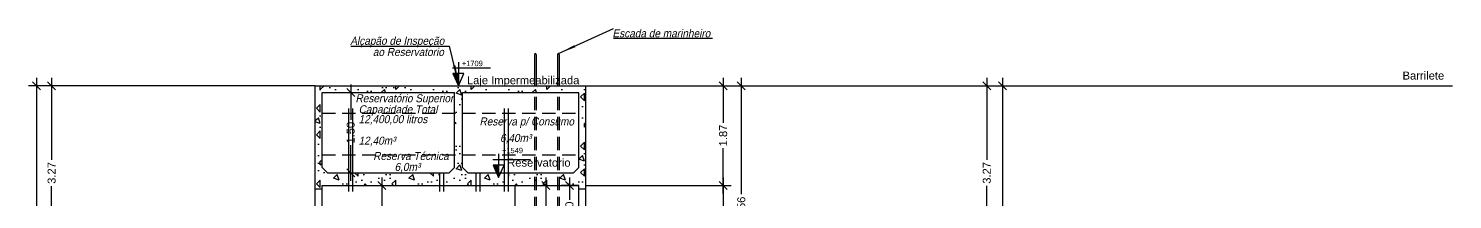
# Model space of a CAD drawing. Extents: x -120 to 1117, y 5 to 675.
# Drawn here: x 131.01 to 157.69, y 87.72 to 90.93 of the extents above; entities that cross this region are included whole.
import ezdxf
from ezdxf.enums import TextEntityAlignment as Align

# ---------------------------------------------------------------- set-up
doc = ezdxf.new("R2010")
doc.units = 0
doc.header["$MEASUREMENT"] = 0
doc.linetypes.add('HIDDEN', pattern=[0.375, 0.25, -0.125])
doc.layers.get('0').update_dxf_attribs({"linetype": 'CONTINUOUS'})
doc.layers.get('DEFPOINTS').update_dxf_attribs({"linetype": 'CONTINUOUS'})
for name, color, linetype in [('cota', 1, 'CONTINUOUS'), ('Cotas', 1, 'CONTINUOUS'), ('LINVISTA', 4, 'CONTINUOUS'), ('LYT', 7, 'CONTINUOUS'), ('nivel', 4, 'CONTINUOUS'), ('parede', 2, 'CONTINUOUS'), ('projecao', 4, 'HIDDEN'), ('texto', 7, 'CONTINUOUS')]:
    doc.layers.add(name, color=color, linetype=linetype)
doc.styles.add('HARQ', font='arial.ttf', dxfattribs={"width": 0.9, "oblique": 12})
doc.styles.add('PADRAO_TXT', font='arial.ttf')
doc.styles.get("Standard").update_dxf_attribs({"font": 'arial.ttf'})
doc.dimstyles.new('cotass', dxfattribs={"dimtxt": 0.15, "dimasz": 0.15, "dimexe": 0.15, "dimexo": 0, "dimgap": 0.05, "dimtad": 0, "dimzin": 4, "dimdsep": 46, "dimtxsty": 'Standard', "dimblk": 'OBLIQUE', "dimcen": 0, "dimdle": 0.15, "dimclrd": 256, "dimclrt": 4, "dimadec": 0, "dimazin": 1, "dimtfac": 1, "dimtix": 1, "dimtofl": 0, "dimtmove": 0, "dimatfit": 3, "dimldrblk": 'OPEN30', "dimfxl": 0, "dimtolj": 1, "dimtzin": 0, "dimlwd": -1, "dimarcsym": 0})

# ---------------------------------------------------------------- blocks, each defined once
blk = doc.blocks.new('_Oblique')
at = {"color": 0, "linetype": 'ByBlock', "lineweight": -2}
blk.add_line((-0.5, -0.5), (0.5, 0.5), dxfattribs=at)
blk = doc.blocks.new('*D554')
at = {"layer": 'cota', "color": 0, "lineweight": -2, "transparency": 16777216}
for p, q in [((136.511, 89.726), (137.197, 89.726)), ((136.641, 88.226), (137.197, 88.226))]:
    blk.add_line(p, q, dxfattribs=at)
at = {"layer": 'cota', "transparency": 16777216}
for p, q in [((137.047, 89.876), (137.047, 89.214)), ((137.047, 88.076), (137.047, 88.739))]:
    blk.add_line(p, q, dxfattribs=at)
at = {"layer": 'DEFPOINTS', "color": 0, "transparency": 16777216}
for p in [(136.511, 89.726), (136.641, 88.226), (137.047, 88.226)]:
    blk.add_point(p, dxfattribs=at)
at = {"layer": 'cota', "transparency": 16777216, "xscale": 0.15, "yscale": 0.15, "zscale": 0.15}
for p, rotation in [((137.047, 89.726), 90), ((137.047, 88.226), 270)]:
    blk.add_blockref('_Oblique', p, dxfattribs=dict(at, rotation=rotation))
at = {"layer": 'cota', "color": 4, "transparency": 16777216, "insert": (137.047, 88.976), "char_height": 0.15, "attachment_point": 5, "rotation": 90}
blk.add_mtext('\\A1;1.50', dxfattribs=at)
blk = doc.blocks.new('_Open30')
at = {"color": 0, "linetype": 'ByBlock', "lineweight": -2}
for p, q in [((-1, 0.27), (0, 0)), ((0, 0), (-1, -0.27)), ((0, 0), (-1, 0))]:
    blk.add_line(p, q, dxfattribs=at)
blk = doc.blocks.new('*D555')
at = {"layer": 'cota', "transparency": 16777216}
for p, q in [((137.633, 88.139), (137.633, 87.235)), ((137.633, 85.839), (137.633, 86.743))]:
    blk.add_line(p, q, dxfattribs=at)
at = {"layer": 'cota', "color": 0, "lineweight": -2, "transparency": 16777216}
for p, q in [((136.511, 87.989), (137.783, 87.989)), ((136.511, 85.989), (137.783, 85.989))]:
    blk.add_line(p, q, dxfattribs=at)
at = {"layer": 'DEFPOINTS', "color": 0, "transparency": 16777216}
for p in [(136.511, 87.989), (136.511, 85.989), (137.633, 85.989)]:
    blk.add_point(p, dxfattribs=at)
at = {"layer": 'cota', "transparency": 16777216, "xscale": 0.15, "yscale": 0.15, "zscale": 0.15}
for p, rotation in [((137.633, 87.989), 90), ((137.633, 85.989), 270)]:
    blk.add_blockref('_Oblique', p, dxfattribs=dict(at, rotation=rotation))
at = {"layer": 'cota', "color": 4, "transparency": 16777216, "insert": (137.633, 86.989), "char_height": 0.15, "attachment_point": 5, "rotation": 90}
blk.add_mtext('\\A1;2.00', dxfattribs=at)
blk = doc.blocks.new('SETA-5P')
at = {"layer": 'Cotas'}
blk.add_lwpolyline([(0, 0, 0, 0.06, 0), (0.45, 0, 0.06, 0.06, 0)], format="xyseb", dxfattribs=at)
blk = doc.blocks.new('*D697')
at = {"layer": 'cota', "transparency": 16777216}
for p, q in [((140.701, 88.139), (140.701, 86.886)), ((140.701, 85.142), (140.701, 86.394))]:
    blk.add_line(p, q, dxfattribs=at)
at = {"layer": 'cota', "color": 0, "lineweight": -2, "transparency": 16777216}
for p, q in [((140.121, 87.989), (140.851, 87.989)), ((140.421, 85.292), (140.851, 85.292))]:
    blk.add_line(p, q, dxfattribs=at)
at = {"layer": 'DEFPOINTS', "color": 0, "transparency": 16777216}
for p in [(140.121, 87.989), (140.421, 85.292), (140.701, 85.292)]:
    blk.add_point(p, dxfattribs=at)
at = {"layer": 'cota', "transparency": 16777216, "xscale": 0.15, "yscale": 0.15, "zscale": 0.15}
for p, rotation in [((140.701, 87.989), 90), ((140.701, 85.292), 270)]:
    blk.add_blockref('_Oblique', p, dxfattribs=dict(at, rotation=rotation))
at = {"layer": 'cota', "color": 4, "transparency": 16777216, "insert": (140.701, 86.64), "char_height": 0.15, "attachment_point": 5, "rotation": 90}
blk.add_mtext('\\A1;2.70', dxfattribs=at)
blk = doc.blocks.new('*D662')
at = {"layer": 'cota', "transparency": 16777216}
for p, q in [((131.443, 90.006), (131.443, 88.466)), ((131.443, 86.437), (131.443, 87.977))]:
    blk.add_line(p, q, dxfattribs=at)
at = {"layer": 'cota', "color": 0, "lineweight": -2, "transparency": 16777216}
for p, q in [((136.381, 89.856), (131.293, 89.856)), ((134.049, 86.587), (131.293, 86.587))]:
    blk.add_line(p, q, dxfattribs=at)
at = {"layer": 'DEFPOINTS', "color": 0, "transparency": 16777216}
for p in [(131.443, 89.856), (136.381, 89.856), (134.049, 86.587)]:
    blk.add_point(p, dxfattribs=at)
at = {"layer": 'cota', "transparency": 16777216, "xscale": 0.15, "yscale": 0.15, "zscale": 0.15}
for p, rotation in [((131.443, 89.856), 90), ((131.443, 86.587), 270)]:
    blk.add_blockref('_Oblique', p, dxfattribs=dict(at, rotation=rotation))
at = {"layer": 'cota', "color": 4, "transparency": 16777216, "insert": (131.443, 88.221), "char_height": 0.15, "attachment_point": 5, "rotation": 90}
blk.add_mtext('\\A1;3.27', dxfattribs=at)
blk = doc.blocks.new('*D663')
at = {"layer": 'cota', "transparency": 16777216}
for p, q in [((131.159, 90.006), (131.159, 81.48)), ((131.159, 72.362), (131.159, 80.888))]:
    blk.add_line(p, q, dxfattribs=at)
at = {"layer": 'cota', "color": 0, "lineweight": -2, "transparency": 16777216}
for p, q in [((136.381, 89.856), (131.009, 89.856)), ((131.92, 72.512), (131.009, 72.512))]:
    blk.add_line(p, q, dxfattribs=at)
at = {"layer": 'DEFPOINTS', "color": 0, "transparency": 16777216}
for p in [(136.381, 89.856), (131.159, 72.512), (131.92, 72.512)]:
    blk.add_point(p, dxfattribs=at)
at = {"layer": 'cota', "transparency": 16777216, "xscale": 0.15, "yscale": 0.15, "zscale": 0.15}
for p, rotation in [((131.159, 89.856), 90), ((131.159, 72.512), 270)]:
    blk.add_blockref('_Oblique', p, dxfattribs=dict(at, rotation=rotation))
at = {"layer": 'cota', "color": 4, "transparency": 16777216, "insert": (131.159, 81.184), "char_height": 0.15, "attachment_point": 5, "rotation": 90}
blk.add_mtext('\\A1;17.34', dxfattribs=at)
blk = doc.blocks.new('*D674')
at = {"layer": 'cota', "transparency": 16777216}
for p, q in [((149.261, 90.006), (149.261, 81.48)), ((149.261, 72.362), (149.261, 80.888))]:
    blk.add_line(p, q, dxfattribs=at)
at = {"layer": 'cota', "color": 0, "lineweight": -2, "transparency": 16777216}
for p, q in [((141.451, 89.856), (149.411, 89.856)), ((146.401, 72.512), (149.411, 72.512))]:
    blk.add_line(p, q, dxfattribs=at)
at = {"layer": 'DEFPOINTS', "color": 0, "transparency": 16777216}
for p in [(141.451, 89.856), (149.261, 89.856), (146.401, 72.512)]:
    blk.add_point(p, dxfattribs=at)
at = {"layer": 'cota', "transparency": 16777216, "xscale": 0.15, "yscale": 0.15, "zscale": 0.15}
for p, rotation in [((149.261, 89.856), 90), ((149.261, 72.512), 270)]:
    blk.add_blockref('_Oblique', p, dxfattribs=dict(at, rotation=rotation))
at = {"layer": 'cota', "color": 4, "transparency": 16777216, "insert": (149.261, 81.184), "char_height": 0.15, "attachment_point": 5, "rotation": 90}
blk.add_mtext('\\A1;17.34', dxfattribs=at)
blk = doc.blocks.new('*D675')
at = {"layer": 'cota', "transparency": 16777216}
for p, q in [((148.967, 90.006), (148.967, 88.467)), ((148.967, 86.439), (148.967, 87.978))]:
    blk.add_line(p, q, dxfattribs=at)
at = {"layer": 'cota', "color": 0, "lineweight": -2, "transparency": 16777216}
for p, q in [((141.451, 89.856), (149.117, 89.856)), ((147.587, 86.589), (149.117, 86.589))]:
    blk.add_line(p, q, dxfattribs=at)
at = {"layer": 'DEFPOINTS', "color": 0, "transparency": 16777216}
for p in [(141.451, 89.856), (148.967, 89.856), (147.587, 86.589)]:
    blk.add_point(p, dxfattribs=at)
at = {"layer": 'cota', "transparency": 16777216, "xscale": 0.15, "yscale": 0.15, "zscale": 0.15}
for p, rotation in [((148.967, 89.856), 90), ((148.967, 86.589), 270)]:
    blk.add_blockref('_Oblique', p, dxfattribs=dict(at, rotation=rotation))
at = {"layer": 'cota', "color": 4, "transparency": 16777216, "insert": (148.967, 88.223), "char_height": 0.15, "attachment_point": 5, "rotation": 90}
blk.add_mtext('\\A1;3.27', dxfattribs=at)
blk = doc.blocks.new('Nivel-L')
at = {"layer": 'nivel'}
blk.add_hatch(color=256, dxfattribs=at).paths.add_polyline_path([(0, 0), (0.103, 0.229), (0, 0.229)])
for p, q in [((0.109, 0.336), (-0.6, 0.336)), ((0, 0.443), (0, 0)), ((0, 0), (-0.103, 0.229)), ((-0.103, 0.229), (0.103, 0.229)), ((0.103, 0.229), (0, 0))]:
    blk.add_line(p, q, dxfattribs=at)
blk = doc.blocks.new('*D710')
at = {"layer": 'cota', "transparency": 16777216}
for p, q in [((144.027, 88.139), (144.027, 86.886)), ((144.027, 85.142), (144.027, 86.394))]:
    blk.add_line(p, q, dxfattribs=at)
at = {"layer": 'cota', "color": 0, "lineweight": -2, "transparency": 16777216}
for p, q in [((141.451, 87.989), (144.177, 87.989)), ((141.321, 85.292), (144.177, 85.292))]:
    blk.add_line(p, q, dxfattribs=at)
at = {"layer": 'DEFPOINTS', "color": 0, "transparency": 16777216}
for p in [(141.451, 87.989), (144.027, 87.989), (141.321, 85.292)]:
    blk.add_point(p, dxfattribs=at)
at = {"layer": 'cota', "transparency": 16777216, "xscale": 0.15, "yscale": 0.15, "zscale": 0.15}
for p, rotation in [((144.027, 87.989), 90), ((144.027, 85.292), 270)]:
    blk.add_blockref('_Oblique', p, dxfattribs=dict(at, rotation=rotation))
at = {"layer": 'cota', "color": 4, "transparency": 16777216, "insert": (144.027, 86.64), "char_height": 0.15, "attachment_point": 5, "rotation": 90}
blk.add_mtext('\\A1;2.70', dxfattribs=at)
blk = doc.blocks.new('*D711')
at = {"layer": 'cota', "transparency": 16777216}
for p, q in [((144.027, 90.006), (144.027, 89.16)), ((144.027, 87.839), (144.027, 88.685))]:
    blk.add_line(p, q, dxfattribs=at)
at = {"layer": 'cota', "color": 0, "lineweight": -2, "transparency": 16777216}
for p, q in [((141.451, 89.856), (144.177, 89.856)), ((141.451, 87.989), (144.177, 87.989))]:
    blk.add_line(p, q, dxfattribs=at)
at = {"layer": 'DEFPOINTS', "color": 0, "transparency": 16777216}
for p in [(141.451, 89.856), (144.027, 89.856), (141.451, 87.989)]:
    blk.add_point(p, dxfattribs=at)
at = {"layer": 'cota', "transparency": 16777216, "xscale": 0.15, "yscale": 0.15, "zscale": 0.15}
for p, rotation in [((144.027, 89.856), 90), ((144.027, 87.989), 270)]:
    blk.add_blockref('_Oblique', p, dxfattribs=dict(at, rotation=rotation))
at = {"layer": 'cota', "color": 4, "transparency": 16777216, "insert": (144.027, 88.923), "char_height": 0.15, "attachment_point": 5, "rotation": 90}
blk.add_mtext('\\A1;1.87', dxfattribs=at)
blk = doc.blocks.new('*D714')
at = {"layer": 'cota', "transparency": 16777216}
for p, q in [((141.146, 88.139), (141.146, 87.721)), ((141.146, 86.942), (141.146, 87.359))]:
    blk.add_line(p, q, dxfattribs=at)
at = {"layer": 'cota', "color": 0, "lineweight": -2, "transparency": 16777216}
for p, q in [((141.321, 87.989), (140.996, 87.989)), ((141.321, 87.092), (140.996, 87.092))]:
    blk.add_line(p, q, dxfattribs=at)
at = {"layer": 'DEFPOINTS', "color": 0, "transparency": 16777216}
for p in [(141.146, 87.989), (141.321, 87.989), (141.321, 87.092)]:
    blk.add_point(p, dxfattribs=at)
at = {"layer": 'cota', "transparency": 16777216, "xscale": 0.15, "yscale": 0.15, "zscale": 0.15}
for p, rotation in [((141.146, 87.989), 90), ((141.146, 87.092), 270)]:
    blk.add_blockref('_Oblique', p, dxfattribs=dict(at, rotation=rotation))
at = {"layer": 'cota', "color": 4, "transparency": 16777216, "insert": (141.146, 87.54), "char_height": 0.15, "attachment_point": 5, "rotation": 90}
blk.add_mtext('\\A1;.90', dxfattribs=at)
blk = doc.blocks.new('*D855')
at = {"layer": 'cota', "transparency": 16777216}
for p, q in [((144.367, 90.006), (144.367, 87.822)), ((144.367, 85.142), (144.367, 87.326))]:
    blk.add_line(p, q, dxfattribs=at)
at = {"layer": 'cota', "color": 0, "lineweight": -2, "transparency": 16777216}
for p, q in [((141.451, 89.856), (144.517, 89.856)), ((141.321, 85.292), (144.517, 85.292))]:
    blk.add_line(p, q, dxfattribs=at)
at = {"layer": 'DEFPOINTS', "color": 0, "transparency": 16777216}
for p in [(141.451, 89.856), (144.367, 89.856), (141.321, 85.292)]:
    blk.add_point(p, dxfattribs=at)
at = {"layer": 'cota', "transparency": 16777216, "xscale": 0.15, "yscale": 0.15, "zscale": 0.15}
for p, rotation in [((144.367, 89.856), 90), ((144.367, 85.292), 270)]:
    blk.add_blockref('_Oblique', p, dxfattribs=dict(at, rotation=rotation))
at = {"layer": 'cota', "color": 4, "transparency": 16777216, "insert": (144.367, 87.574), "char_height": 0.15, "attachment_point": 5, "rotation": 90}
blk.add_mtext('\\A1;4.56', dxfattribs=at)

msp = doc.modelspace()

# ---------------------------------------------------------------- hatches: boundary and pattern name
at = {"layer": 'LINVISTA'}
h = msp.add_hatch(dxfattribs=at)
h.set_pattern_fill('CONCRETO', color=256, angle=45, style=0)
h.set_pattern_definition([(90, (89.1, 64.6121), (-0.70711, 0.70711), [0.14142, -0.28285, 0.07071, -0.42426, 0.14142, -0.3535536]), (180, (89.52426, 65.1071), (-0.70711, -0.70711), [0.141421, -0.21213, 0.07071, -0.35355, 0.141421, -0.4949816]), (108.43495, (89.1, 64.4), (-0.7071068, 0.7071068), [0.1118, -0.4472, 0.1118, -0.447234]), (161.56505, (89.1, 64.4), (-0.7071068, 0.7071068), [0.1118, -0.4472, 0.1118, -0.447234]), (45, (89.0293, 64.4707), (-0.707107, 0.707107), [0.05, -0.4, 0.1, -0.4, 0.05]), (45, (88.9232, 64.5768), (-0.707107, 0.707107), [-0.15, 0.1, -0.4, 0, -0.35, 0]), (45, (88.8879, 64.6121), (-0.707107, 0.707107), [-0.4, 0, -0.3, 0.1, -0.2, 0]), (45, (88.7818, 64.7182), (-0.707107, 0.707107), [-0.2, 0, -0.25, 0.1, -0.45, 0]), (45, (88.6757, 64.8243), (-0.707107, 0.707107), [-0.2, 0.1, -0.4, 0.1, -0.2, 0]), (45, (88.499, 65.001), (-0.707107, 0.707107), [-0.15, 0.1, -0.2, 0, -0.55, 0]), (45, (88.4636, 65.0364), (-0.707107, 0.707107), [-0.2, 0, -0.6, 0.1, -0.1, 0]), (135, (88.9939, 64.5768), (-0.707107, -0.707107), [-0.3, 0, -0.3, 0, -0.4, 0]), (135, (89.2061, 64.5061), (-0.707107, -0.707107), [-0.15, 0.1, -0.4, 0, -0.35, 0]), (135, (89.2768, 64.5768), (-0.707107, -0.707107), [-0.4, 0, -0.35, 0.1, -0.15, 0]), (135, (89.6657, 64.9657), (-0.707107, -0.707107), [-0.2, 0.1, -0.5, 0.1, -0.1, 0]), (135, (89.1, 64.5414), (-0.707107, -0.707107), [-0.3, 0, -0.35, 0, -0.35, 0]), (135, (89.1707, 64.6121), (-0.707107, -0.707107), [-0.25, 0, -0.55, 0, -0.2, 0]), (135, (89.2061, 64.7182), (-0.707107, -0.707107), [-0.5, 0, -0.15, 0, -0.35, 0]), (135, (89.3121, 64.6828), (-0.707107, -0.707107), [-0.45, 0, -0.2, 0, -0.25, 0]), (135, (89.2768, 64.8596), (-0.707107, -0.707107), [-0.4, 0, -0.15, 0, -0.4, 0]), (135, (89.2768, 64.9303), (-0.707107, -0.707107), [-0.45, 0, -0.2, 0, -0.35, 0]), (135, (89.4889, 64.7889), (-0.707107, -0.707107), [-0.6, 0, -0.25, 0, -0.15, 0]), (135, (89.4182, 64.9303), (-0.707107, -0.707107), [-0.2, 0, -0.4, 0, -0.4, 0]), (135, (89.4889, 64.9303), (-0.707107, -0.707107), [-0.45, 0, -0.25, 0, -0.3, 0]), (135, (89.5596, 64.9303), (-0.707107, -0.707107), [-0.4, 0, -0.3, 0, -0.3, 0]), (135, (89.595, 65.0364), (-0.707107, -0.707107), [-0.3, 0, -0.3, 0, -0.4, 0]), (135, (89.6303, 65.1425), (-0.707107, -0.707107), [-0.4, 0, -0.2, 0, -0.4, 0]), (135, (89.6303, 65.2132), (-0.707107, -0.707107), [-0.15, 0, -0.6, 0, -0.25, 0])])
h.paths.add_polyline_path([(138.716, 88.226), (137.086, 88.226), (137.086, 87.989), (138.716, 87.989)], flags=16)
h.paths.add_polyline_path([(137.011, 88.226), (136.611, 88.226), (136.511, 88.326), (136.511, 89.726), (138.991, 89.726), (138.991, 88.326), (138.891, 88.226), (138.791, 88.226), (138.791, 87.989), (139.401, 87.989), (139.401, 88.226), (139.241, 88.226), (139.141, 88.326), (139.141, 89.726), (141.321, 89.726), (141.321, 88.326), (141.221, 88.226), (140.003, 88.226), (140.003, 87.989), (141.321, 87.989), (141.321, 87.926), (141.451, 87.926), (141.451, 89.856), (136.381, 89.856), (136.381, 87.926), (136.511, 87.926), (136.511, 87.989), (137.011, 87.989)])
h.paths.add_polyline_path([(139.928, 88.226), (139.476, 88.226), (139.476, 87.989), (139.928, 87.989)], flags=16)

# ---------------------------------------------------------------- linework, layer by layer
msp.add_line((147.585, 89.856), (157.694, 89.856), dxfattribs=at)
at = {"layer": 'LYT'}
for p, q in [((140.939, 90.456), (141.971, 90.927)), ((143.824, 90.738), (141.971, 90.738)), ((137.048, 90.599), (138.901, 90.599)), ((139.066, 89.906), (138.901, 90.599)), ((140.491, 90.441), (140.491, 89.856)), ((140.521, 90.441), (140.521, 89.856)), ((140.921, 90.441), (140.921, 89.856)), ((140.951, 90.441), (140.951, 89.856))]:
    msp.add_line(p, q, dxfattribs=at)
for centre in [(140.506, 90.441), (140.936, 90.441)]:
    msp.add_arc(centre, 0.015, 360, 180, dxfattribs=at)
at = {"layer": 'parede'}
for p, q in [((136.381, 85.839), (136.381, 89.856)), ((136.381, 89.856), (141.451, 89.856)), ((136.511, 88.326), (136.511, 89.726)), ((136.511, 89.726), (138.991, 89.726)), ((138.991, 88.326), (138.991, 89.726)), ((139.141, 89.726), (141.321, 89.726)), ((139.141, 88.326), (139.141, 89.726)), ((141.321, 88.326), (141.321, 89.726)), ((141.451, 87.092), (141.451, 89.856)), ((136.611, 88.226), (136.511, 88.326)), ((136.611, 88.226), (138.891, 88.226)), ((138.891, 88.226), (138.991, 88.326)), ((139.141, 88.326), (139.241, 88.226)), ((139.241, 88.226), (141.221, 88.226)), ((141.221, 88.226), (141.321, 88.326)), ((136.381, 87.926), (136.511, 87.926)), ((136.511, 85.989), (136.511, 87.989)), ((136.511, 87.989), (141.321, 87.989)), ((141.321, 87.092), (141.321, 87.989)), ((141.321, 87.926), (141.451, 87.926))]:
    msp.add_line(p, q, dxfattribs=at)
at = {"layer": 'parede', "color": 4}
for p, q in [((137.011, 87.876), (137.011, 89.426)), ((137.086, 87.876), (137.086, 89.426)), ((139.928, 87.876), (139.928, 89.426)), ((140.003, 87.876), (140.003, 89.426)), ((138.716, 87.876), (138.716, 88.226)), ((138.791, 87.876), (138.791, 88.226)), ((139.401, 87.876), (139.401, 88.226)), ((139.476, 87.876), (139.476, 88.226)), ((140.121, 87.989), (140.121, 86.998))]:
    msp.add_line(p, q, dxfattribs=at)
at = {"layer": 'projecao'}
for p, q in [((140.491, 89.648), (140.491, 85.292)), ((140.521, 89.648), (140.521, 85.292)), ((140.921, 89.648), (140.921, 85.292)), ((140.951, 89.648), (140.951, 85.292)), ((136.511, 89.339), (141.321, 89.339)), ((136.511, 88.559), (141.321, 88.559))]:
    msp.add_line(p, q, dxfattribs=at)

# ---------------------------------------------------------------- block references
at = {"layer": 'LINVISTA', "xscale": -1}
for p in [(139.066, 89.856), (139.819, 88.139)]:
    msp.add_blockref('Nivel-L', p, dxfattribs=at)
at = {"layer": 'LYT'}
for p, xscale, yscale, zscale, rotation in [((140.939, 90.456), 0.750000000000001, 0.750000000000001, 0.750000000000001, 24.51398036245232), ((139.066, 89.906), -0.749999999999721, 0.7499999999999147, 0.75, 283.3804239813622)]:
    msp.add_blockref('SETA-5P', p, dxfattribs=dict(at, xscale=xscale, yscale=yscale, zscale=zscale, rotation=rotation))

# ---------------------------------------------------------------- texts
at = {"layer": 'texto', "style": 'HARQ', "oblique": 12, "width": 0.9}
for s, p in [('Alçapão de Inspeção', (137.039, 90.621)), ('Escada de marinheiro', (141.952, 90.761)), ('ao Reservatorio', (137.462, 90.412)), ('Reservatório Superior', (137.137, 89.545)), ('Capacidade Total', (137.195, 89.339)), ('12,400,00 litros', (137.195, 89.154)), ('Reserva p/ Consumo', (139.461, 89.111)), ('12,40m³', (137.195, 88.751)), ('6,40m³', (139.845, 88.801)), ('Reserva Técnica', (137.469, 88.464)), ('6,0m³', (137.869, 88.259))]:
    msp.add_text(s, height=0.15, dxfattribs=at).set_placement(p)
at = {"layer": 'texto', "style": 'PADRAO_TXT'}
for s, p in [('+1709', (139.326, 90.192)), ('+1549', (140.079, 88.562))]:
    msp.add_text(s, height=0.1, dxfattribs=at).set_placement(p, align=Align.BOTTOM_CENTER)
for s, p in [('Laje Impermeabilizada', (139.225, 90.033)), ('Barrilete', (156.758, 90.12)), ('Reservatorio', (139.979, 88.49))]:
    msp.add_text(s, height=0.15, dxfattribs=at).set_placement(p, align=Align.TOP_LEFT)

# ---------------------------------------------------------------- dimensions: what is measured, and where the dimension line sits
at = {"layer": 'cota'}
for base, p1, p2, picture, middle in [((131.159, 72.512), (136.381, 89.856), (131.92, 72.512), '*D663', (131.159, 81.184)), ((131.443, 89.856), (134.049, 86.587), (136.381, 89.856), '*D662', (131.443, 88.221)), ((144.367, 89.856), (141.321, 85.292), (141.451, 89.856), '*D855', (144.367, 87.574)), ((149.261, 89.856), (146.401, 72.512), (141.451, 89.856), '*D674', (149.261, 81.184)), ((148.967, 89.856), (147.587, 86.589), (141.451, 89.856), '*D675', (148.967, 88.223)), ((144.027, 89.856), (141.451, 87.989), (141.451, 89.856), '*D711', (144.027, 88.923)), ((137.047, 88.226), (136.511, 89.726), (136.641, 88.226), '*D554', (137.047, 88.976)), ((137.633, 85.989), (136.511, 87.989), (136.511, 85.989), '*D555', (137.633, 86.989)), ((140.701, 85.292), (140.121, 87.989), (140.421, 85.292), '*D697', (140.701, 86.64)), ((141.146, 87.989), (141.321, 87.092), (141.321, 87.989), '*D714', (141.146, 87.54)), ((144.027, 87.989), (141.321, 85.292), (141.451, 87.989), '*D710', (144.027, 86.64))]:
    dim = msp.add_linear_dim(base=base, p1=p1, p2=p2, angle=90, dimstyle='cotass', dxfattribs=at)
    dim.commit()
    dim.dimension.update_dxf_attribs({"geometry": picture, "text_midpoint": middle})

doc.saveas('drawing.dxf')
